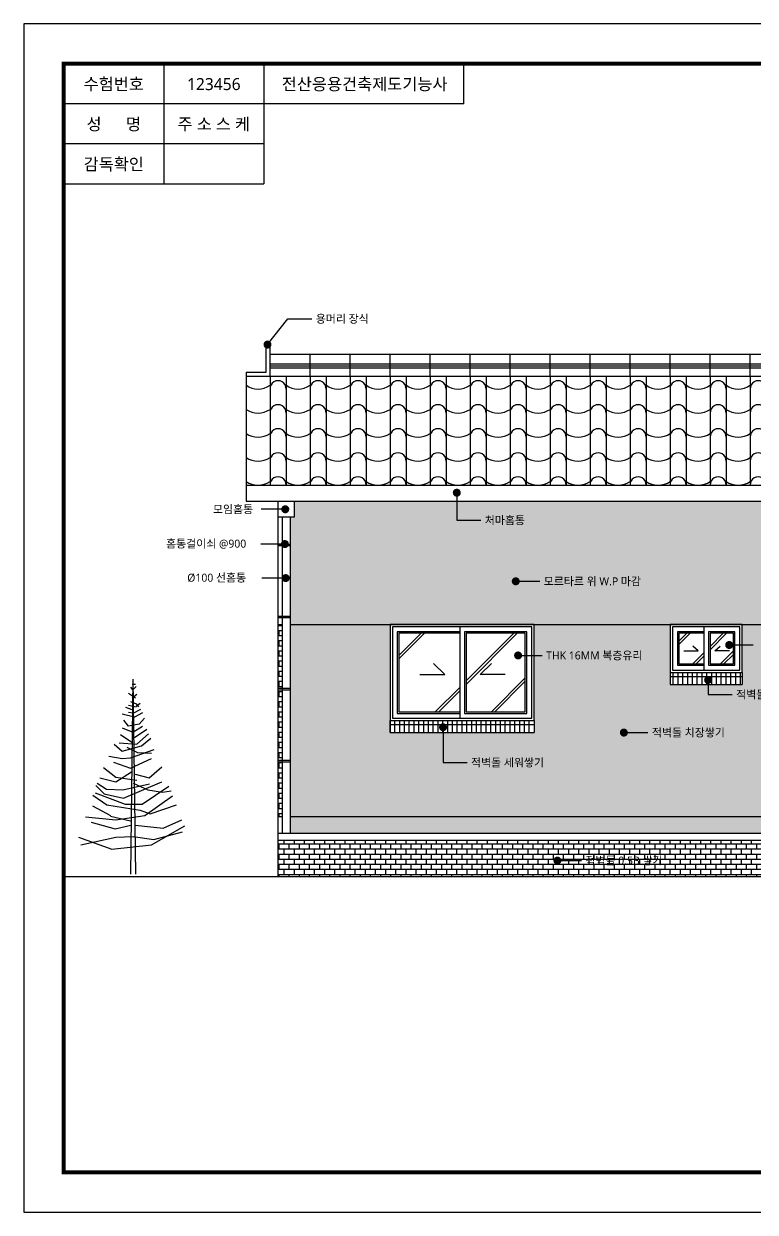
# Model space of a CAD drawing. Header units: millimetres. Extents: x 65625 to 116742, y 6002 to 65128.
# Drawn here: x 95742 to 104884, y 6002 to 20852 of the extents above; entities that cross this region are included whole.
import ezdxf
from ezdxf.enums import TextEntityAlignment as Align

# ---------------------------------------------------------------- set-up
doc = ezdxf.new("R2010")
doc.units = ezdxf.units.MM
doc.header["$LTSCALE"] = 20
for name, color, linetype in [('2-CON', 2, 'Continuous'), ('3-ETC', 3, 'Continuous'), ('4-WINDOW', 4, 'Continuous'), ('5-FIN', 5, 'Continuous'), ('6-TEXT', 7, 'Continuous')]:
    doc.layers.add(name, color=color, linetype=linetype)
doc.styles.get("Standard").update_dxf_attribs({"font": 'l_10646.ttf'})

# ---------------------------------------------------------------- blocks, each defined once
blk = doc.blocks.new('Tree - type 2 evergreen elevation')
for p, q in [((-2.401, 192), (-4.8, 0)), ((-2.401, 192), (0, 0)), ((-6.714, 178.022), (0.188, 173.598)), ((-4.988, 183.92), (-2.688, 180.971)), ((-3.263, 186.869), (0.188, 186.869)), ((-3.263, 173.598), (1.338, 177.284)), ((-2.113, 181.708), (0.763, 184.657)), ((-3.263, 161.801), (-9.59, 164.013)), ((-6.714, 166.225), (0.763, 164.75)), ((-4.988, 169.911), (0.763, 167.699)), ((0.763, 165.487), (4.788, 168.437)), ((0.763, 167.699), (3.063, 164.75)), ((-0.963, 154.428), (-13.04, 157.377)), ((-6.714, 159.589), (-2.688, 158.852)), ((-1.538, 158.852), (5.364, 162.538)), ((7.089, 158.852), (-0.963, 154.428)), ((-42.371, 67.426), (-24.542, 57.841)), ((-43.521, 51.205), (-19.942, 44.569)), ((-24.542, 57.104), (-4.988, 52.68)), ((-19.942, 44.569), (-4.413, 48.256)), ((-0.388, 48.256), (27.218, 45.307)), ((27.218, 45.307), (45.622, 53.417))]:
    blk.add_line(p, q)
for points in [[(8.814, 153.691), (3.638, 147.792), (-6.714, 145.58), (-11.315, 151.479)], [(-13.04, 144.106), (-2.688, 139.682), (7.089, 145.58)], [(-0.963, 134.521), (11.115, 142.631)], [(-21.092, 127.885), (-13.04, 121.249), (5.939, 126.41), (15.141, 133.783)], [(-15.916, 129.36), (1.338, 127.885), (12.84, 138.207)], [(-14.766, 137.47), (-2.688, 129.36)], [(-26.268, 116.088), (-13.04, 113.876), (-4.988, 114.613), (18.591, 122.724)], [(-8.439, 124.936), (1.913, 119.775), (15.716, 119.037)], [(-21.667, 110.19), (-4.988, 104.291), (15.716, 113.876)], [(-0.388, 98.393), (13.415, 94.706), (26.068, 105.766)], [(-34.895, 94.706), (-19.366, 91.02), (-3.838, 100.605)], [(-31.444, 105.028), (-19.366, 95.443), (1.338, 92.494)], [(-39.496, 79.96), (-10.165, 68.901), (6.514, 68.901), (32.969, 86.596)], [(-38.92, 87.333), (-30.869, 79.223), (-11.89, 74.799), (26.068, 91.02)], [(-37.77, 89.545), (-28.568, 83.647), (-12.465, 82.909), (13.99, 88.808)], [(-2.113, 89.545), (12.265, 82.909), (26.643, 80.697), (35.27, 82.172)], [(-49.272, 56.366), (-19.366, 53.417), (9.389, 57.841), (36.42, 77.011)], [(-41.796, 77.748), (-27.993, 68.163), (4.788, 63.002), (14.565, 59.316), (40.446, 68.163)], [(-56.174, 36.459), (-23.392, 24.662), (15.716, 29.086), (48.497, 47.519)], [(-53.873, 29.086), (-19.366, 36.459), (-2.113, 37.196), (18.016, 34.247), (46.197, 41.62)]]:
    blk.add_lwpolyline(points)

msp = doc.modelspace()

# ---------------------------------------------------------------- hatches: boundary and pattern name
at = {"layer": '3-ETC'}
h = msp.add_hatch(dxfattribs=at)
h.set_pattern_fill('_USER', color=256, scale=60, angle=90, pattern_type=0)
h.set_pattern_definition([(90, (0, 0), (-60, 4e-15), [])])
h.paths.add_polyline_path([(104720.292, 12696.121), (103820.292, 12696.121), (103820.292, 12596.121), (104720.292, 12596.121)])
h.paths.add_polyline_path([(104720.292, 12746.121), (103820.292, 12746.121), (103820.292, 12696.121), (104720.292, 12696.121)])
h = msp.add_hatch(dxfattribs=at)
h.set_pattern_fill('_USER', color=256, scale=60, angle=90, pattern_type=0)
h.set_pattern_definition([(90, (100320.29, 11996.12), (-60, 4e-15), [])])
h.paths.add_polyline_path([(102120.292, 12096.121), (100320.292, 12096.121), (100320.292, 11996.121), (102120.292, 11996.121)])
h.paths.add_polyline_path([(102120.292, 12146.121), (100320.292, 12146.121), (100320.292, 12096.121), (102120.292, 12096.121)])
at = {"layer": '6-TEXT'}
h = msp.add_hatch(dxfattribs=at)
h.set_pattern_fill('AR-SAND', color=5, scale=5)
h.paths.add_polyline_path([(106220.292, 14887.676), (99120.292, 14887.676), (99120.292, 14687.676), (99070.292, 14687.676), (99070.292, 13346.121), (106620.292, 13346.121), (106620.292, 13847.676), (106220.292, 13847.676)])
h.paths.add_polyline_path([(101915.839, 13885.83, -1), (101865.839, 13885.83, -1)], flags=16)
h.paths.add_polyline_path([(108620.292, 13847.676), (106620.292, 13847.676), (106620.292, 13346.121), (108620.292, 13346.121)])
h.paths.add_polyline_path([(108620.292, 13847.676), (108620.292, 13346.121), (113370.292, 13346.121), (113370.292, 13647.676), (113320.292, 13647.676), (113320.292, 13847.676)])
h.paths.add_polyline_path([(109093.969, 13595.464, -1), (109043.969, 13595.464, -1)], flags=16)
h.paths.add_polyline_path([(106620.292, 10946.121), (99070.292, 10946.121), (99070.292, 10736.121), (106620.292, 10736.121)])
h.paths.add_polyline_path([(108690.292, 10946.121), (108620.292, 10946.121), (108620.292, 10796.121), (108690.292, 10796.121)])
h.paths.add_polyline_path([(108990.292, 10946.121), (108720.292, 10946.121), (108720.292, 10796.121), (108990.292, 10796.121)])
h.paths.add_polyline_path([(109290.292, 10946.121), (109020.292, 10946.121), (109020.292, 10796.121), (109290.292, 10796.121)])
h.paths.add_polyline_path([(109590.292, 10946.121), (109570.292, 10946.121), (109320.292, 10946.121), (109320.292, 10796.121), (109590.292, 10796.121)])
h.paths.add_polyline_path([(109890.292, 10946.121), (109620.292, 10946.121), (109620.292, 10796.121), (109890.292, 10796.121)])
h.paths.add_polyline_path([(110190.292, 10946.121), (109920.292, 10946.121), (109920.292, 10796.121), (110190.292, 10796.121)])
h.paths.add_polyline_path([(110490.292, 10946.121), (110220.292, 10946.121), (110220.292, 10796.121), (110490.292, 10796.121)])
h.paths.add_polyline_path([(110790.292, 10946.121), (110520.292, 10946.121), (110520.292, 10796.121), (110790.292, 10796.121)])
h.paths.add_polyline_path([(111090.292, 10946.121), (110820.292, 10946.121), (110820.292, 10796.121), (111090.292, 10796.121)])
h.paths.add_polyline_path([(111390.292, 10946.121), (111120.292, 10946.121), (111120.292, 10796.121), (111390.292, 10796.121)])
h.paths.add_polyline_path([(111690.292, 10946.121), (111420.292, 10946.121), (111420.292, 10796.121), (111690.292, 10796.121)])
h.paths.add_polyline_path([(111990.292, 10946.121), (111720.292, 10946.121), (111720.292, 10796.121), (111990.292, 10796.121)])
h.paths.add_polyline_path([(112290.292, 10946.121), (112020.292, 10946.121), (112020.292, 10796.121), (112290.292, 10796.121)])
h.paths.add_polyline_path([(112590.292, 10946.121), (112320.292, 10946.121), (112320.292, 10796.121), (112590.292, 10796.121)])
h.paths.add_polyline_path([(112890.292, 10946.121), (112620.292, 10946.121), (112620.292, 10796.121), (112890.292, 10796.121)])
h.paths.add_polyline_path([(113190.292, 10946.121), (112920.292, 10946.121), (112920.292, 10796.121), (113190.292, 10796.121)])
h.paths.add_polyline_path([(113370.292, 10946.121), (113220.292, 10946.121), (113220.292, 10796.121), (113370.292, 10796.121)])
h.paths.add_polyline_path([(113490.292, 10946.121), (113470.292, 10946.121), (113470.292, 10796.121), (113490.292, 10796.121)])
h.paths.add_polyline_path([(102212.562, 13800.661), (103607.765, 13800.661), (103607.765, 13970.323), (102212.562, 13970.323)], flags=24)
h.paths.add_polyline_path([(101475.884, 14562.983), (102086.019, 14562.983), (102086.019, 14732.848), (101475.884, 14732.848)], flags=24)
h.paths.add_polyline_path([(111597.155, 13511.912), (112207.29, 13511.912), (112207.29, 13681.777), (111597.155, 13681.777)], flags=24)
h.paths.add_polyline_path([(109390.692, 13510.295), (110785.894, 13510.295), (110785.894, 13679.957), (109390.692, 13679.957)], flags=24)
h = msp.add_hatch(dxfattribs=at)
h.set_pattern_fill('BRICK', color=5, scale=10)
h.paths.add_polyline_path([(100320.292, 11996.121), (100320.292, 12146.121), (100320.292, 13346.121), (99070.292, 13346.121), (99070.292, 10946.121), (106620.292, 10946.121), (106620.292, 13346.121), (104720.292, 13346.121), (104720.292, 12746.121), (104720.292, 12596.121), (103820.292, 12596.121), (103820.292, 12746.121), (103820.292, 13346.121), (102120.292, 13346.121), (102120.292, 12146.121), (102120.292, 11996.121)])
h.paths.add_polyline_path([(103217.114, 11995.83, -1), (103267.114, 11995.83, -1)], flags=16)
h.paths.add_polyline_path([(107120.292, 13346.121), (106620.292, 13346.121), (106620.292, 10946.121), (106620.292, 10796.121), (107120.292, 10796.121)])
h.paths.add_polyline_path([(108620.292, 13346.121), (108120.292, 13346.121), (108120.292, 10796.121), (108620.292, 10796.121), (108620.292, 11696.121, -1), (108620.292, 11746.121)])
h.paths.add_polyline_path([(102241.861, 12873.786), (103632.469, 12873.786), (103632.469, 13043.651), (102241.861, 13043.651)], flags=24)
h.paths.add_polyline_path([(104879.902, 13004.888), (106270.511, 13004.888), (106270.511, 13174.753), (104879.902, 13174.753)], flags=24)
h.paths.add_polyline_path([(104616.947, 12386.54), (105686.069, 12386.54), (105686.069, 12556.607), (104616.947, 12556.607)], flags=24)
h.paths.add_polyline_path([(101304.022, 11535.19), (102373.144, 11535.19), (102373.144, 11705.258), (101304.022, 11705.258)], flags=24)
h.paths.add_polyline_path([(103563.77, 11910.323), (104632.891, 11910.323), (104632.891, 12080.391), (103563.77, 12080.391)], flags=24)
h.paths.add_polyline_path([(108168.121, 12502.061), (108638.189, 12502.061), (108638.189, 12666.858), (108168.121, 12666.858)], flags=9)
h.paths.add_polyline_path([(108133.627, 13092.515), (108743.83, 13092.515), (108743.83, 13262.582), (108133.627, 13262.582)], flags=9)
h = msp.add_hatch(dxfattribs=at)
h.set_pattern_fill('BRICK', color=5, scale=10)
h.paths.add_polyline_path([(105720.292, 10346.121), (106020.292, 10346.121), (106020.292, 10496.121), (106320.292, 10496.121), (106320.292, 10646.121), (98920.292, 10646.121), (98920.292, 10196.121), (105720.292, 10196.121)])
h.paths.add_polyline_path([(102386.315, 10396.368, -1), (102436.315, 10396.368, -1)], flags=16)
h.paths.add_polyline_path([(102732.971, 10310.861), (103867.498, 10310.861), (103867.498, 10480.929), (102732.971, 10480.929)], flags=24)

# ---------------------------------------------------------------- linework, layer by layer
for p, q in [((101241.919, 20352.386), (96241.919, 20352.386)), ((96241.919, 20352.386), (96241.919, 18852.386)), ((97491.919, 20352.386), (97491.919, 18852.386)), ((98741.919, 20352.386), (98741.919, 18852.386)), ((101241.919, 19852.386), (101241.919, 20352.386)), ((101241.919, 19852.386), (96241.919, 19852.386)), ((98741.919, 19352.386), (96241.919, 19352.386)), ((96241.919, 18852.386), (98741.919, 18852.386))]:
    msp.add_line(p, q)
msp.add_lwpolyline([(95741.919, 6002.386), (116741.919, 6002.386), (116741.919, 20852.386), (95741.919, 20852.386)], close=True)
at = {"const_width": 50}
msp.add_lwpolyline([(96241.919, 6502.386), (116241.919, 6502.386), (116241.919, 20352.386), (96241.919, 20352.386)], close=True, dxfattribs=at)
at = {"layer": '2-CON'}
for p, q in [((98520.292, 16447.676), (98520.292, 14887.676)), ((98520.292, 16447.676), (113920.292, 16447.676)), ((98520.292, 15087.676), (106220.292, 15087.676)), ((98520.292, 14887.676), (106220.292, 14887.676)), ((98920.292, 10196.121), (98920.292, 14887.676)), ((98920.292, 13346.121), (98970.292, 13346.121)), ((99070.292, 13346.121), (113370.292, 13346.121)), ((98920.292, 10946.121), (98970.292, 10946.121)), ((99070.292, 10946.121), (106620.292, 10946.121)), ((96241.919, 10196.121), (116241.919, 10196.121))]:
    msp.add_line(p, q, dxfattribs=at)
at = {"layer": '3-ETC'}
for p, q in [((98770.292, 16867.896), (98820.292, 16867.896)), ((98770.292, 16497.676), (98770.292, 16867.896)), ((98820.292, 16717.896), (98820.292, 16867.896)), ((113620.292, 16717.896), (98820.292, 16717.896)), ((98820.292, 16447.676), (98820.292, 16717.896)), ((99320.292, 16447.676), (99320.292, 16717.896)), ((99820.292, 16447.676), (99820.292, 16717.896)), ((100320.292, 16447.676), (100320.292, 16717.896)), ((100820.292, 16447.676), (100820.292, 16717.896)), ((101320.292, 16447.676), (101320.292, 16717.896)), ((101820.292, 16447.676), (101820.292, 16717.896)), ((102320.292, 16447.676), (102320.292, 16717.896)), ((102820.292, 16447.676), (102820.292, 16717.896)), ((103320.292, 16447.676), (103320.292, 16717.896)), ((103820.292, 16447.676), (103820.292, 16717.896)), ((104320.292, 16447.676), (104320.292, 16717.896)), ((104820.292, 16447.676), (104820.292, 16717.896)), ((98520.292, 16497.676), (98770.292, 16497.676)), ((98520.292, 16497.676), (98520.292, 16447.676)), ((113620.292, 16597.198), (98820.292, 16597.198)), ((113620.292, 16572.198), (98820.292, 16572.198)), ((113620.292, 16547.198), (98820.292, 16547.198)), ((98820.292, 16447.676), (98820.292, 15087.676)), ((99020.292, 16447.676), (99020.292, 15087.676)), ((99320.292, 16447.676), (99320.292, 15087.676)), ((99520.292, 16447.676), (99520.292, 15087.676)), ((99820.292, 16447.676), (99820.292, 15087.676)), ((100020.292, 16447.676), (100020.292, 15087.676)), ((100320.292, 16447.676), (100320.292, 15087.676)), ((100520.292, 16447.676), (100520.292, 15087.676)), ((100820.292, 16447.676), (100820.292, 15087.676)), ((101020.292, 16447.676), (101020.292, 15087.676)), ((101320.292, 16447.676), (101320.292, 15087.676)), ((101520.292, 16447.676), (101520.292, 15087.676)), ((101820.292, 16447.676), (101820.292, 15087.676)), ((102020.292, 16447.676), (102020.292, 15087.676)), ((102320.292, 16447.676), (102320.292, 15087.676)), ((102520.292, 16447.676), (102520.292, 15087.676)), ((102820.292, 16447.676), (102820.292, 15087.676)), ((103020.292, 16447.676), (103020.292, 15087.676)), ((103320.292, 16447.676), (103320.292, 15087.676)), ((103520.292, 16447.676), (103520.292, 15087.676)), ((103820.292, 16447.676), (103820.292, 15087.676)), ((104020.292, 16447.676), (104020.292, 15087.676)), ((104320.292, 16447.676), (104320.292, 15087.676)), ((104520.292, 16447.676), (104520.292, 15087.676)), ((104820.292, 16447.676), (104820.292, 15087.676)), ((98920.292, 14887.676), (99120.292, 14887.676)), ((98920.292, 14687.676), (98920.292, 14887.676)), ((99120.292, 14887.676), (99120.292, 14687.676)), ((99120.292, 14687.676), (98920.292, 14687.676)), ((98970.292, 14687.676), (98970.292, 10736.121)), ((99070.292, 14687.676), (99070.292, 10736.121)), ((98920.292, 14351.898), (99070.292, 14351.898)), ((98920.292, 14331.898), (99070.292, 14331.898)), ((98920.292, 13451.898), (99070.292, 13451.898)), ((98920.292, 13431.898), (99070.292, 13431.898)), ((104172.348, 13015.383), (104105.321, 13075.741)), ((104380.29, 13015.383), (104447.317, 13075.741)), ((103991.429, 13015.383), (104172.348, 13015.383)), ((104561.209, 13015.383), (104380.29, 13015.383)), ((101005.381, 12722.204), (100861.614, 12857.426)), ((101445.127, 12722.204), (101588.894, 12857.426)), ((100692.906, 12722.204), (101005.381, 12722.204)), ((101757.601, 12722.204), (101445.127, 12722.204)), ((103820.292, 12746.121), (103820.292, 12596.121)), ((103820.292, 12696.121), (104720.292, 12696.121)), ((104720.292, 12746.121), (104720.292, 12596.121)), ((98920.292, 12551.898), (99070.292, 12551.898)), ((98920.292, 12531.898), (99070.292, 12531.898)), ((103820.292, 12596.121), (104720.292, 12596.121)), ((100320.292, 12146.121), (100320.292, 11996.121)), ((100320.292, 12096.121), (102120.292, 12096.121)), ((102120.292, 12146.121), (102120.292, 11996.121)), ((100320.292, 11996.121), (102120.292, 11996.121)), ((98920.292, 11651.898), (99070.292, 11651.898)), ((98920.292, 11631.898), (99070.292, 11631.898))]:
    msp.add_line(p, q, dxfattribs=at)
for centre, radius, start, end in [((98920.292, 16292.456), 100.114, 357.263539, 182.736461), ((99420.292, 16292.456), 100.114, 357.263539, 182.736461), ((99920.292, 16292.456), 100.114, 357.263539, 182.736461), ((100420.292, 16292.456), 100.114, 357.263539, 182.736461), ((100920.292, 16292.456), 100.114, 357.263539, 182.736461), ((101420.292, 16292.456), 100.114, 357.263539, 182.736461), ((101920.292, 16292.456), 100.114, 357.263539, 182.736461), ((102420.292, 16292.456), 100.114, 357.263539, 182.736461), ((102920.292, 16292.456), 100.114, 357.263539, 182.736461), ((103420.292, 16292.456), 100.114, 357.263539, 182.736461), ((103920.292, 16292.456), 100.114, 357.263539, 182.736461), ((104420.292, 16292.456), 100.114, 357.263539, 182.736461), ((104920.292, 16292.456), 100.114, 357.263539, 182.736461), ((98670.292, 16547.916), 260.702, 234.8745254, 305.1254746), ((99170.292, 16547.916), 260.702, 234.8745254, 305.1254746), ((99670.292, 16547.916), 260.702, 234.8745254, 305.1254746), ((100170.292, 16547.916), 260.702, 234.8745254, 305.1254746), ((100670.292, 16547.916), 260.702, 234.8745254, 305.1254746), ((101170.292, 16547.916), 260.702, 234.8745254, 305.1254746), ((101670.292, 16547.916), 260.702, 234.8745254, 305.1254746), ((102170.292, 16547.916), 260.702, 234.8745254, 305.1254746), ((102670.292, 16547.916), 260.702, 234.8745254, 305.1254746), ((103170.292, 16547.916), 260.702, 234.8745254, 305.1254746), ((103670.292, 16547.916), 260.702, 234.8745254, 305.1254746), ((104170.292, 16547.916), 260.702, 234.8745254, 305.1254746), ((104670.292, 16547.916), 260.702, 234.8745254, 305.1254746), ((98920.292, 15992.456), 100.114, 357.263539, 182.736461), ((99420.292, 15992.456), 100.114, 357.263539, 182.736461), ((99920.292, 15992.456), 100.114, 357.263539, 182.736461), ((100420.292, 15992.456), 100.114, 357.263539, 182.736461), ((100920.292, 15992.456), 100.114, 357.263539, 182.736461), ((101420.292, 15992.456), 100.114, 357.263539, 182.736461), ((101920.292, 15992.456), 100.114, 357.263539, 182.736461), ((102420.292, 15992.456), 100.114, 357.263539, 182.736461), ((102920.292, 15992.456), 100.114, 357.263539, 182.736461), ((103420.292, 15992.456), 100.114, 357.263539, 182.736461), ((103920.292, 15992.456), 100.114, 357.263539, 182.736461), ((104420.292, 15992.456), 100.114, 357.263539, 182.736461), ((104920.292, 15992.456), 100.114, 357.263539, 182.736461), ((98670.292, 16247.916), 260.702, 234.8745254, 305.1254746), ((99170.292, 16247.916), 260.702, 234.8745254, 305.1254746), ((99670.292, 16247.916), 260.702, 234.8745254, 305.1254746), ((100170.292, 16247.916), 260.702, 234.8745254, 305.1254746), ((100670.292, 16247.916), 260.702, 234.8745254, 305.1254746), ((101170.292, 16247.916), 260.702, 234.8745254, 305.1254746), ((101670.292, 16247.916), 260.702, 234.8745254, 305.1254746), ((102170.292, 16247.916), 260.702, 234.8745254, 305.1254746), ((102670.292, 16247.916), 260.702, 234.8745254, 305.1254746), ((103170.292, 16247.916), 260.702, 234.8745254, 305.1254746), ((103670.292, 16247.916), 260.702, 234.8745254, 305.1254746), ((104170.292, 16247.916), 260.702, 234.8745254, 305.1254746), ((104670.292, 16247.916), 260.702, 234.8745254, 305.1254746), ((98920.292, 15692.456), 100.114, 357.263539, 182.736461), ((99420.292, 15692.456), 100.114, 357.263539, 182.736461), ((99920.292, 15692.456), 100.114, 357.263539, 182.736461), ((100420.292, 15692.456), 100.114, 357.263539, 182.736461), ((100920.292, 15692.456), 100.114, 357.263539, 182.736461), ((101420.292, 15692.456), 100.114, 357.263539, 182.736461), ((101920.292, 15692.456), 100.114, 357.263539, 182.736461), ((102420.292, 15692.456), 100.114, 357.263539, 182.736461), ((102920.292, 15692.456), 100.114, 357.263539, 182.736461), ((103420.292, 15692.456), 100.114, 357.263539, 182.736461), ((103920.292, 15692.456), 100.114, 357.263539, 182.736461), ((104420.292, 15692.456), 100.114, 357.263539, 182.736461), ((104920.292, 15692.456), 100.114, 357.263539, 182.736461), ((98670.292, 15947.916), 260.702, 234.8745254, 305.1254746), ((99170.292, 15947.916), 260.702, 234.8745254, 305.1254746), ((99670.292, 15947.916), 260.702, 234.8745254, 305.1254746), ((100170.292, 15947.916), 260.702, 234.8745254, 305.1254746), ((100670.292, 15947.916), 260.702, 234.8745254, 305.1254746), ((101170.292, 15947.916), 260.702, 234.8745254, 305.1254746), ((101670.292, 15947.916), 260.702, 234.8745254, 305.1254746), ((102170.292, 15947.916), 260.702, 234.8745254, 305.1254746), ((102670.292, 15947.916), 260.702, 234.8745254, 305.1254746), ((103170.292, 15947.916), 260.702, 234.8745254, 305.1254746), ((103670.292, 15947.916), 260.702, 234.8745254, 305.1254746), ((104170.292, 15947.916), 260.702, 234.8745254, 305.1254746), ((104670.292, 15947.916), 260.702, 234.8745254, 305.1254746), ((98920.292, 15392.456), 100.114, 357.263539, 182.736461), ((99420.292, 15392.456), 100.114, 357.263539, 182.736461), ((99920.292, 15392.456), 100.114, 357.263539, 182.736461), ((100420.292, 15392.456), 100.114, 357.263539, 182.736461), ((100920.292, 15392.456), 100.114, 357.263539, 182.736461), ((101420.292, 15392.456), 100.114, 357.263539, 182.736461), ((101920.292, 15392.456), 100.114, 357.263539, 182.736461), ((102420.292, 15392.456), 100.114, 357.263539, 182.736461), ((102920.292, 15392.456), 100.114, 357.263539, 182.736461), ((103420.292, 15392.456), 100.114, 357.263539, 182.736461), ((103920.292, 15392.456), 100.114, 357.263539, 182.736461), ((104420.292, 15392.456), 100.114, 357.263539, 182.736461), ((104920.292, 15392.456), 100.114, 357.263539, 182.736461), ((98670.292, 15647.916), 260.702, 234.8745254, 305.1254746), ((99170.292, 15647.916), 260.702, 234.8745254, 305.1254746), ((99670.292, 15647.916), 260.702, 234.8745254, 305.1254746), ((100170.292, 15647.916), 260.702, 234.8745254, 305.1254746), ((100670.292, 15647.916), 260.702, 234.8745254, 305.1254746), ((101170.292, 15647.916), 260.702, 234.8745254, 305.1254746), ((101670.292, 15647.916), 260.702, 234.8745254, 305.1254746), ((102170.292, 15647.916), 260.702, 234.8745254, 305.1254746), ((102670.292, 15647.916), 260.702, 234.8745254, 305.1254746), ((103170.292, 15647.916), 260.702, 234.8745254, 305.1254746), ((103670.292, 15647.916), 260.702, 234.8745254, 305.1254746), ((104170.292, 15647.916), 260.702, 234.8745254, 305.1254746), ((104670.292, 15647.916), 260.702, 234.8745254, 305.1254746), ((98920.292, 15092.456), 100.114, 357.263539, 182.736461), ((99420.292, 15092.456), 100.114, 357.263539, 182.736461), ((99920.292, 15092.456), 100.114, 357.263539, 182.736461), ((100420.292, 15092.456), 100.114, 357.263539, 182.736461), ((100920.292, 15092.456), 100.114, 357.263539, 182.736461), ((101420.292, 15092.456), 100.114, 357.263539, 182.736461), ((101920.292, 15092.456), 100.114, 357.263539, 182.736461), ((102420.292, 15092.456), 100.114, 357.263539, 182.736461), ((102920.292, 15092.456), 100.114, 357.263539, 182.736461), ((103420.292, 15092.456), 100.114, 357.263539, 182.736461), ((103920.292, 15092.456), 100.114, 357.263539, 182.736461), ((104420.292, 15092.456), 100.114, 357.263539, 182.736461), ((104920.292, 15092.456), 100.114, 357.263539, 182.736461), ((98670.292, 15347.916), 260.702, 234.8745254, 305.1254746), ((99170.292, 15347.916), 260.702, 234.8745254, 305.1254746), ((99670.292, 15347.916), 260.702, 234.8745254, 305.1254746), ((100170.292, 15347.916), 260.702, 234.8745254, 305.1254746), ((100670.292, 15347.916), 260.702, 234.8745254, 305.1254746), ((101170.292, 15347.916), 260.702, 234.8745254, 305.1254746), ((101670.292, 15347.916), 260.702, 234.8745254, 305.1254746), ((102170.292, 15347.916), 260.702, 234.8745254, 305.1254746), ((102670.292, 15347.916), 260.702, 234.8745254, 305.1254746), ((103170.292, 15347.916), 260.702, 234.8745254, 305.1254746), ((103670.292, 15347.916), 260.702, 234.8745254, 305.1254746), ((104170.292, 15347.916), 260.702, 234.8745254, 305.1254746), ((104670.292, 15347.916), 260.702, 234.8745254, 305.1254746)]:
    msp.add_arc(centre, radius, start, end, dxfattribs=at)
at = {"layer": '4-WINDOW'}
for p, q in [((102120.292, 13346.121), (100320.292, 13346.121)), ((100320.292, 13346.121), (100320.292, 12146.121)), ((102090.292, 13316.121), (100350.292, 13316.121)), ((100350.292, 13316.121), (100350.292, 12176.121)), ((101190.292, 13256.121), (100410.292, 13256.121)), ((100410.292, 13256.121), (100410.292, 12236.121)), ((101190.292, 13316.121), (101190.292, 12176.121)), ((101250.292, 13256.121), (101250.292, 12236.121)), ((102030.292, 13256.121), (101250.292, 13256.121)), ((102030.292, 12236.121), (102030.292, 13256.121)), ((102090.292, 12176.121), (102090.292, 13316.121)), ((102120.292, 12146.121), (102120.292, 13346.121)), ((104720.292, 13346.121), (103820.292, 13346.121)), ((103820.292, 13346.121), (103820.292, 12746.121)), ((104690.292, 13316.121), (103850.292, 13316.121)), ((103850.292, 13316.121), (103850.292, 12776.121)), ((104240.292, 13256.121), (103910.292, 13256.121)), ((103910.292, 13256.121), (103910.292, 12836.121)), ((104240.292, 13316.121), (104240.292, 12776.121)), ((104300.292, 13256.121), (104300.292, 12836.121)), ((104630.292, 13256.121), (104300.292, 13256.121)), ((104630.292, 12836.121), (104630.292, 13256.121)), ((104690.292, 12776.121), (104690.292, 13316.121)), ((104720.292, 12746.121), (104720.292, 13346.121)), ((103850.292, 12776.121), (104690.292, 12776.121)), ((103910.292, 12836.121), (104240.292, 12836.121)), ((104300.292, 12836.121), (104630.292, 12836.121)), ((103820.292, 12746.121), (104720.292, 12746.121)), ((100410.292, 12236.121), (101190.292, 12236.121)), ((101250.292, 12236.121), (102030.292, 12236.121)), ((100320.292, 12146.121), (102120.292, 12146.121)), ((100350.292, 12176.121), (102090.292, 12176.121))]:
    msp.add_line(p, q, dxfattribs=at)
at = {"layer": '5-FIN'}
for p, q in [((100430.292, 12957.526), (100708.886, 13236.121)), ((100430.292, 12915.1), (100751.313, 13236.121)), ((101190.292, 13236.121), (100430.292, 13236.121)), ((100430.292, 13236.121), (100430.292, 12256.121)), ((101270.292, 12640.872), (101865.541, 13236.121)), ((101270.292, 12598.445), (101907.967, 13236.121)), ((102010.292, 13236.121), (101270.292, 13236.121)), ((101270.292, 13236.121), (101270.292, 12256.121)), ((102010.292, 12256.121), (102010.292, 13236.121)), ((103930.292, 13139.188), (104027.224, 13236.121)), ((103930.292, 13096.762), (104069.651, 13236.121)), ((104240.292, 13236.121), (103930.292, 13236.121)), ((103930.292, 13236.121), (103930.292, 12856.121)), ((104320.292, 13029.776), (104526.637, 13236.121)), ((104320.292, 13072.202), (104484.21, 13236.121)), ((104320.292, 13236.121), (104320.292, 12856.121)), ((104610.292, 13236.121), (104320.292, 13236.121)), ((104610.292, 12856.121), (104610.292, 13236.121)), ((104104.21, 12856.121), (104240.292, 12992.202)), ((104146.637, 12856.121), (104240.292, 12949.776)), ((104450.8, 12856.121), (104610.292, 13015.613)), ((104493.226, 12856.121), (104610.292, 12973.186)), ((103930.292, 12856.121), (104240.292, 12856.121)), ((104320.292, 12856.121), (104610.292, 12856.121)), ((101586.732, 12256.121), (102010.292, 12679.681)), ((101629.158, 12256.121), (102010.292, 12637.254)), ((102030.292, 12657.254), (102031.505, 12658.468)), ((100885.541, 12256.121), (101190.292, 12560.872)), ((100927.967, 12256.121), (101190.292, 12518.445)), ((100430.292, 12256.121), (101190.292, 12256.121)), ((100906.754, 12234.908), (100907.967, 12236.121)), ((101270.292, 12256.121), (102010.292, 12256.121)), ((101607.945, 12234.908), (101609.158, 12236.121))]:
    msp.add_line(p, q, dxfattribs=at)
at = {"layer": '6-TEXT'}
for p, q in [((98788.145, 16843.94), (99041.617, 17165.431)), ((99041.617, 17165.431), (99341.617, 17165.431)), ((101154.194, 14992.717), (101154.194, 14648.456)), ((99010.177, 14785.856), (98710.177, 14785.856)), ((101154.194, 14648.456), (101454.194, 14648.456)), ((99005.294, 14351.36), (98705.294, 14351.36)), ((99015.811, 13925.905), (98715.811, 13925.905)), ((101890.839, 13885.83), (102190.839, 13885.83)), ((104558.213, 13090.361), (104858.213, 13090.361)), ((101920.172, 12959.259), (102220.172, 12959.259)), ((104295.292, 12653.283), (104295.292, 12472.046)), ((104295.292, 12472.046), (104595.292, 12472.046)), ((100982.367, 12062.38), (100982.367, 11620.697)), ((103242.114, 11995.83), (103542.114, 11995.83)), ((100982.367, 11620.697), (101282.367, 11620.697)), ((106620.292, 10736.121), (98920.292, 10736.121)), ((106320.292, 10646.121), (98920.292, 10646.121)), ((102411.315, 10396.368), (102711.315, 10396.368))]:
    msp.add_line(p, q, dxfattribs=at)
at = {"layer": '6-TEXT', "color": 5, "linetype": 'Continuous'}
for p, q in [((98920.292, 13335), (98970.292, 13335)), ((98920.292, 13271.5), (98970.292, 13271.5)), ((98933, 13335), (98933, 13346.121)), ((98933, 13208), (98933, 13271.5)), ((98920.292, 13208), (98970.292, 13208)), ((98920.292, 13144.5), (98970.292, 13144.5)), ((98920.292, 13081), (98970.292, 13081)), ((98933, 13081), (98933, 13144.5)), ((98920.292, 13017.5), (98970.292, 13017.5)), ((98920.292, 12954), (98970.292, 12954)), ((98933, 12954), (98933, 13017.5)), ((98920.292, 12890.5), (98970.292, 12890.5)), ((98920.292, 12827), (98970.292, 12827)), ((98933, 12827), (98933, 12890.5)), ((98920.292, 12763.5), (98970.292, 12763.5)), ((98920.292, 12700), (98970.292, 12700)), ((98920.292, 12636.5), (98970.292, 12636.5)), ((98933, 12700), (98933, 12763.5)), ((98933, 12573), (98933, 12636.5)), ((98920.292, 12573), (98970.292, 12573)), ((98920.292, 12509.5), (98970.292, 12509.5)), ((98933, 12446), (98933, 12509.5)), ((98920.292, 12446), (98970.292, 12446)), ((98920.292, 12382.5), (98970.292, 12382.5)), ((98933, 12319), (98933, 12382.5)), ((98920.292, 12319), (98970.292, 12319)), ((98920.292, 12255.5), (98970.292, 12255.5)), ((98920.292, 12192), (98970.292, 12192)), ((98933, 12192), (98933, 12255.5)), ((98920.292, 12128.5), (98970.292, 12128.5)), ((98920.292, 12065), (98970.292, 12065)), ((98933, 12065), (98933, 12128.5)), ((98920.292, 12001.5), (98970.292, 12001.5)), ((98920.292, 11938), (98970.292, 11938)), ((98933, 11938), (98933, 12001.5)), ((98920.292, 11874.5), (98970.292, 11874.5)), ((98920.292, 11811), (98970.292, 11811)), ((98920.292, 11747.5), (98970.292, 11747.5)), ((98933, 11811), (98933, 11874.5)), ((98933, 11684), (98933, 11747.5)), ((98920.292, 11684), (98970.292, 11684)), ((98920.292, 11620.5), (98970.292, 11620.5)), ((98933, 11557), (98933, 11620.5)), ((98920.292, 11557), (98970.292, 11557)), ((98920.292, 11493.5), (98970.292, 11493.5)), ((98933, 11430), (98933, 11493.5)), ((98920.292, 11430), (98970.292, 11430)), ((98920.292, 11366.5), (98970.292, 11366.5)), ((98920.292, 11303), (98970.292, 11303)), ((98933, 11303), (98933, 11366.5)), ((98920.292, 11239.5), (98970.292, 11239.5)), ((98920.292, 11176), (98970.292, 11176)), ((98933, 11176), (98933, 11239.5)), ((98920.292, 11112.5), (98970.292, 11112.5)), ((98920.292, 11049), (98970.292, 11049)), ((98933, 11049), (98933, 11112.5)), ((98920.292, 10985.5), (98970.292, 10985.5)), ((98933, 10946.121), (98933, 10985.5))]:
    msp.add_line(p, q, dxfattribs=at)
at = {"layer": '6-TEXT', "const_width": 50}
for points in [[(98763.145, 16843.94, 1), (98813.145, 16843.94, 1)], [(101129.194, 14992.717, 1), (101179.194, 14992.717, 1)], [(99035.177, 14785.856, -1), (98985.177, 14785.856, -1)], [(99030.294, 14351.36, -1), (98980.294, 14351.36, -1)], [(99040.811, 13925.905, -1), (98990.811, 13925.905, -1)], [(101865.839, 13885.83, 1), (101915.839, 13885.83, 1)], [(104533.213, 13090.361, 1), (104583.213, 13090.361, 1)], [(101895.172, 12959.259, 1), (101945.172, 12959.259, 1)], [(104270.292, 12653.283, 1), (104320.292, 12653.283, 1)], [(100957.367, 12062.38, 1), (101007.367, 12062.38, 1)], [(103217.114, 11995.83, 1), (103267.114, 11995.83, 1)], [(102386.315, 10396.368, 1), (102436.315, 10396.368, 1)]]:
    msp.add_lwpolyline(points, format="xyb", close=True, dxfattribs=at)

# ---------------------------------------------------------------- block references
at = {"layer": '6-TEXT', "xscale": 12.7, "yscale": 12.7, "zscale": 12.7}
msp.add_blockref('Tree - type 2 evergreen elevation', (97137.629, 10225.588), dxfattribs=at)

# ---------------------------------------------------------------- texts
for s, p in [('수험번호', (96866.919, 20098.758)), ('123456', (98116.919, 20098.758)), ('전산응용건축제도기능사', (100002.202, 20098.758)), ('성      명', (96866.919, 19598.758)), ('주 소 스 케', (98116.919, 19598.758)), ('감독확인', (96866.919, 19098.758))]:
    msp.add_text(s, height=150).set_placement(p, align=Align.MIDDLE_CENTER)
at = {"layer": '6-TEXT'}
for s, p in [('용머리 장식', (99391.617, 17115.431)), ('모임홈통', (98106.664, 14735.856)), ('처마홈통', (101504.194, 14598.456)), ('홈통걸이쇠 @900', (97520.458, 14306.242)), ('%%C100 선홈통', (97785.456, 13880.786)), ('모르타르 위 W.P 마감', (102240.839, 13835.83)), ('THK 16MM 복층유리', (102270.172, 12909.259)), ('적벽돌 세워쌓기', (104645.292, 12422.046)), ('적벽돌 치장쌓기', (103592.114, 11945.83)), ('적벽돌 세워쌓기', (101332.367, 11570.697)), ('적벽돌 0.5B 쌓기', (102761.315, 10346.368))]:
    msp.add_text(s, height=100, dxfattribs=at).set_placement(p)

doc.saveas('drawing.dxf')
